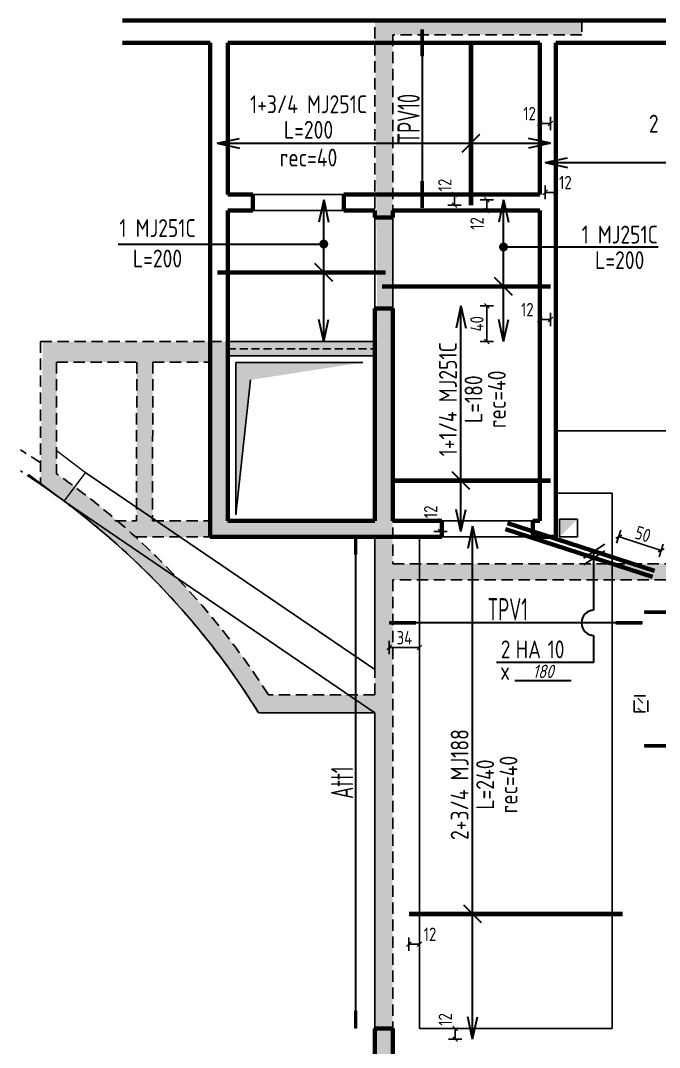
# Model space of a CAD drawing. Header units: millimetres. Extents: x 17235 to 23175, y -25578 to -23029.
# Drawn here: x 20003 to 20720, y -24941 to -23790 of the extents above; entities that cross this region are included whole.
import ezdxf
from ezdxf.enums import TextEntityAlignment as Align

# ---------------------------------------------------------------- set-up
doc = ezdxf.new("R2010")
doc.units = ezdxf.units.MM
doc.linetypes.add('CACHEX2', pattern=[19.049999999999997, 12.7, -6.35])
for name, color, linetype, lineweight in [('000-Arm_inf_cotes', 32, 'Continuous', 25), ('000-Arm_inf_txt', 32, 'Continuous', 30), ('000-Arm_inf_vrac', 5, 'Continuous', 60), ('000-Arm_inférieures', 32, 'Continuous', 90), ('01_murs_coup', 5, 'Continuous', 60)]:
    doc.layers.add(name, color=color, linetype=linetype, lineweight=lineweight)
for name, color, linetype in [('01_linteaux', 2, 'Continuous'), ('01_murs_sup', 2, 'CACHEX2'), ('01_poch_poteaux', 250, 'Continuous'), ('01_resv', 32, 'Continuous')]:
    doc.layers.add(name, color=color, linetype=linetype)
doc.styles.add('MATTE_TXT', font='isocpeur.ttf', dxfattribs={"width": 0.8})
doc.dimstyles.new('cot50-oblique', dxfattribs={"dimtxt": 15, "dimasz": 1, "dimexe": 7.5, "dimexo": 5, "dimgap": 3.5, "dimtad": 1, "dimdec": 1, "dimrnd": 0.5, "dimtxsty": 'MATTE_TXT', "dimblk": 'cote-bar-oblique', "dimcen": 2.5, "dimse1": 1, "dimse2": 1, "dimclrd": 3, "dimclre": 9, "dimclrt": 256, "dimadec": 1, "dimazin": 2, "dimtfac": 1, "dimtdec": 1, "dimtix": 1, "dimtmove": 2, "dimatfit": 3, "dimldrblk": 'NONE', "dimfxl": 1, "dimarcsym": 0})
pattern_1 = [(135, (20196.51442762153, 9356.769393397484), (-11.22532015133644, 8.881784197001252e-16), [7.9375, -7.9375])]

# ---------------------------------------------------------------- blocks, each defined once
blk = doc.blocks.new('cote-bar-oblique')
at = {"color": 40, "linetype": 'Continuous'}
blk.add_line((-2.651650429448637, -2.651650429449546), (2.651650429448637, 2.651650429449546), dxfattribs=at)
at = {"linetype": 'Continuous'}
blk.add_line((0, 7.499999999999773), (0, -7.500000000000227), dxfattribs=at)
blk = doc.blocks.new('*D5')
at = {"layer": '000-Arm_inf_cotes', "color": 3, "lineweight": -2, "ltscale": 200, "transparency": 16777216}
blk.add_line((20593.07359698619, -23982.37694525959), (20603.07359698619, -23982.37694525959), dxfattribs=at)
at = {"layer": 'Defpoints', "color": 0, "ltscale": 200, "transparency": 16777216}
for p in [(20592.07359698619, -23949.02613417164), (20604.07359698619, -23949.02613417121), (20604.07359698619, -23982.37694525959)]:
    blk.add_point(p, dxfattribs=at)
at = {"layer": '000-Arm_inf_cotes', "color": 3, "lineweight": -2, "ltscale": 200, "transparency": 16777216, "rotation": 180}
blk.add_blockref('cote-bar-oblique', (20592.07359698619, -23982.37694525959), dxfattribs=at)
at = {"layer": '000-Arm_inf_cotes', "color": 3, "lineweight": -2, "ltscale": 200, "transparency": 16777216}
blk.add_blockref('cote-bar-oblique', (20604.07359698619, -23982.37694525959), dxfattribs=at)
at = {"layer": '000-Arm_inf_cotes', "ltscale": 200, "transparency": 16777216, "insert": (20614.66500346737, -23971.37694525959), "char_height": 15, "attachment_point": 5, "style": 'MATTE_TXT'}
blk.add_mtext('12', dxfattribs=at)
blk = doc.blocks.new('_None')
blk = doc.blocks.new('*D6')
at = {"layer": '000-Arm_inf_cotes', "color": 3, "lineweight": -2, "ltscale": 200, "transparency": 16777216}
blk.add_line((20597.07359698149, -23905.06862113742), (20587.07359698149, -23905.06862113742), dxfattribs=at)
at = {"layer": 'Defpoints', "color": 0, "ltscale": 200, "transparency": 16777216}
for p in [(20586.07359698149, -23905.06862113742), (20586.07359698149, -23927.30053668372), (20598.07359698149, -23927.3005366833)]:
    blk.add_point(p, dxfattribs=at)
at = {"layer": '000-Arm_inf_cotes', "color": 3, "lineweight": -2, "ltscale": 200, "transparency": 16777216, "rotation": 180}
blk.add_blockref('cote-bar-oblique', (20586.07359698149, -23905.06862113742), dxfattribs=at)
at = {"layer": '000-Arm_inf_cotes', "color": 3, "lineweight": -2, "ltscale": 200, "transparency": 16777216}
blk.add_blockref('cote-bar-oblique', (20598.07359698149, -23905.06862113742), dxfattribs=at)
at = {"layer": '000-Arm_inf_cotes', "ltscale": 200, "transparency": 16777216, "insert": (20574.47656525804, -23894.06862113742), "char_height": 15, "attachment_point": 5, "style": 'MATTE_TXT'}
blk.add_mtext('12', dxfattribs=at)
blk = doc.blocks.new('*D7')
at = {"layer": '000-Arm_inf_cotes', "color": 3, "lineweight": -2, "ltscale": 200, "transparency": 16777216}
blk.add_line((20490.41327083034, -23995.75078508916), (20490.41327083034, -23985.75078508916), dxfattribs=at)
at = {"layer": 'Defpoints', "color": 0, "ltscale": 200, "transparency": 16777216}
for p in [(20490.41327083034, -23984.75078508916), (20508.78167643384, -23984.75078508916), (20508.78167643384, -23996.75078508916)]:
    blk.add_point(p, dxfattribs=at)
at = {"layer": '000-Arm_inf_cotes', "color": 3, "lineweight": -2, "ltscale": 200, "transparency": 16777216}
for p, rotation in [((20490.41327083034, -23984.75078508916), 90), ((20490.41327083034, -23996.75078508916), 270)]:
    blk.add_blockref('cote-bar-oblique', p, dxfattribs=dict(at, rotation=rotation))
at = {"layer": '000-Arm_inf_cotes', "ltscale": 200, "transparency": 16777216, "insert": (20479.41327083034, -23974.19585165009), "char_height": 15, "attachment_point": 5, "rotation": 90, "style": 'MATTE_TXT'}
blk.add_mtext('12', dxfattribs=at)
blk = doc.blocks.new('*D14')
at = {"layer": '000-Arm_inf_cotes', "color": 3, "lineweight": -2, "ltscale": 200, "transparency": 16777216}
blk.add_line((20490.93167776442, -24930.75126782144), (20490.93167776442, -24920.75430153498), dxfattribs=at)
at = {"layer": 'Defpoints', "color": 0, "ltscale": 200, "transparency": 16777216}
for p in [(20490.93167776442, -24919.75430153498), (20510.60814065718, -24919.75430153498), (20510.60850818879, -24931.75126782144)]:
    blk.add_point(p, dxfattribs=at)
at = {"layer": '000-Arm_inf_cotes', "color": 3, "lineweight": -2, "ltscale": 200, "transparency": 16777216}
for p, rotation in [((20490.93167776442, -24919.75430153498), 90), ((20490.93167776442, -24931.75126782144), 270)]:
    blk.add_blockref('cote-bar-oblique', p, dxfattribs=dict(at, rotation=rotation))
at = {"layer": '000-Arm_inf_cotes', "ltscale": 200, "transparency": 16777216, "insert": (20479.93167776442, -24909.7042529092), "char_height": 15, "attachment_point": 5, "rotation": 90, "style": 'MATTE_TXT'}
blk.add_mtext('12', dxfattribs=at)
blk = doc.blocks.new('*D15')
at = {"layer": '000-Arm_inf_cotes', "color": 3, "lineweight": -2, "ltscale": 200, "transparency": 16777216}
blk.add_line((20440.07202250423, -24825.20492593611), (20450.07748306395, -24825.20492593611), dxfattribs=at)
at = {"layer": 'Defpoints', "color": 0, "ltscale": 200, "transparency": 16777216}
for p in [(20439.07202250423, -24791.39166171044), (20451.07748306395, -24791.39154120476), (20451.07748306395, -24825.20492593611)]:
    blk.add_point(p, dxfattribs=at)
at = {"layer": '000-Arm_inf_cotes', "color": 3, "lineweight": -2, "ltscale": 200, "transparency": 16777216, "rotation": 180}
blk.add_blockref('cote-bar-oblique', (20439.07202250423, -24825.20492593611), dxfattribs=at)
at = {"layer": '000-Arm_inf_cotes', "color": 3, "lineweight": -2, "ltscale": 200, "transparency": 16777216}
blk.add_blockref('cote-bar-oblique', (20451.07748306395, -24825.20492593611), dxfattribs=at)
at = {"layer": '000-Arm_inf_cotes', "ltscale": 200, "transparency": 16777216, "insert": (20462.79553011587, -24814.20492593611), "char_height": 15, "attachment_point": 5, "style": 'MATTE_TXT'}
blk.add_mtext('12', dxfattribs=at)
blk = doc.blocks.new('*D16')
at = {"layer": '000-Arm_inf_cotes', "color": 3, "lineweight": -2, "ltscale": 200, "transparency": 16777216}
blk.add_line((20675.44805485121, -24368.69731288074), (20721.11277046106, -24383.48800847783), dxfattribs=at)
at = {"layer": 'Defpoints', "color": 0, "ltscale": 200, "transparency": 16777216}
for p in [(20722.06411231774, -24383.79614590129), (20667.0778811389, -24391.29403781627), (20714.6452804621, -24406.70100826028)]:
    blk.add_point(p, dxfattribs=at)
at = {"layer": '000-Arm_inf_cotes', "color": 3, "lineweight": -2, "ltscale": 200, "transparency": 16777216}
for p, rotation in [((20674.49671299454, -24368.38917545728), 162.0529812246943), ((20722.06411231774, -24383.79614590129), 342.0529812246943)]:
    blk.add_blockref('cote-bar-oblique', p, dxfattribs=dict(at, rotation=rotation))
at = {"layer": '000-Arm_inf_cotes', "ltscale": 200, "transparency": 16777216, "insert": (20701.66992431416, -24365.62790025584), "char_height": 15, "attachment_point": 5, "rotation": 342.05298122469435, "style": 'MATTE_TXT'}
blk.add_mtext('50', dxfattribs=at)
blk = doc.blocks.new('*D59')
at = {"layer": '000-Arm_inf_cotes', "color": 3, "lineweight": -2, "ltscale": 200, "transparency": 16777216}
blk.add_line((20526.42426492601, -24110.71308413764), (20526.42426492601, -24148.71308413762), dxfattribs=at)
at = {"layer": 'Defpoints', "color": 0, "ltscale": 200, "transparency": 16777216}
for p in [(20497.57523106004, -24109.71308413764), (20526.42426492601, -24149.71308413762), (20545.29161137902, -24149.71308413762)]:
    blk.add_point(p, dxfattribs=at)
at = {"layer": '000-Arm_inf_cotes', "color": 3, "lineweight": -2, "ltscale": 200, "transparency": 16777216}
for p, rotation in [((20526.42426492601, -24109.71308413764), 90), ((20526.42426492601, -24149.71308413762), 270)]:
    blk.add_blockref('cote-bar-oblique', p, dxfattribs=dict(at, rotation=rotation))
at = {"layer": '000-Arm_inf_cotes', "ltscale": 200, "transparency": 16777216, "insert": (20515.42426492601, -24129.71308413763), "char_height": 15, "attachment_point": 5, "rotation": 90, "style": 'MATTE_TXT'}
blk.add_mtext('40', dxfattribs=at)
blk = doc.blocks.new('*D60')
at = {"layer": '000-Arm_inf_cotes', "color": 3, "lineweight": -2, "ltscale": 200, "transparency": 16777216}
blk.add_line((20597.083611711, -24124.88565177176), (20587.07359698713, -24124.88565177176), dxfattribs=at)
at = {"layer": 'Defpoints', "color": 0, "ltscale": 200, "transparency": 16777216}
for p in [(20586.07359698713, -24087.90538898547), (20598.083611711, -24087.90538898505), (20586.07359698713, -24124.88565177176)]:
    blk.add_point(p, dxfattribs=at)
at = {"layer": '000-Arm_inf_cotes', "color": 3, "lineweight": -2, "ltscale": 200, "transparency": 16777216, "rotation": 180}
blk.add_blockref('cote-bar-oblique', (20586.07359698713, -24124.88565177176), dxfattribs=at)
at = {"layer": '000-Arm_inf_cotes', "color": 3, "lineweight": -2, "ltscale": 200, "transparency": 16777216}
blk.add_blockref('cote-bar-oblique', (20598.083611711, -24124.88565177176), dxfattribs=at)
at = {"layer": '000-Arm_inf_cotes', "ltscale": 200, "transparency": 16777216, "insert": (20571.97598831063, -24113.88565177176), "char_height": 15, "attachment_point": 5, "style": 'MATTE_TXT'}
blk.add_mtext('12', dxfattribs=at)
blk = doc.blocks.new('*D61')
at = {"layer": '000-Arm_inf_cotes', "color": 3, "lineweight": -2, "ltscale": 200, "transparency": 16777216}
blk.add_line((20526.58584861608, -23991.75078508355), (20526.58584861608, -24001.75078508276), dxfattribs=at)
at = {"layer": 'Defpoints', "color": 0, "ltscale": 200, "transparency": 16777216}
for p in [(20545.29149013862, -23990.75078508355), (20526.58584861608, -24002.75078508276), (20545.29149013904, -24002.75078508276)]:
    blk.add_point(p, dxfattribs=at)
at = {"layer": '000-Arm_inf_cotes', "color": 3, "lineweight": -2, "ltscale": 200, "transparency": 16777216}
for p, rotation in [((20526.58584861608, -23990.75078508355), 90), ((20526.58584861608, -24002.75078508276), 270)]:
    blk.add_blockref('cote-bar-oblique', p, dxfattribs=dict(at, rotation=rotation))
at = {"layer": '000-Arm_inf_cotes', "ltscale": 200, "transparency": 16777216, "insert": (20515.58584861608, -24017.28363619445), "char_height": 15, "attachment_point": 5, "rotation": 90, "style": 'MATTE_TXT'}
blk.add_mtext('12', dxfattribs=at)
blk = doc.blocks.new('*D62')
at = {"layer": '000-Arm_inf_cotes', "color": 3, "lineweight": -2, "ltscale": 200, "transparency": 16777216}
blk.add_line((20474.55148669053, -24361.7130841312), (20474.55148669053, -24351.7130841312), dxfattribs=at)
at = {"layer": 'Defpoints', "color": 0, "ltscale": 200, "transparency": 16777216}
for p in [(20474.55148669053, -24350.7130841312), (20497.57535230169, -24350.7130841312), (20497.57535230043, -24362.7130841312)]:
    blk.add_point(p, dxfattribs=at)
at = {"layer": '000-Arm_inf_cotes', "color": 3, "lineweight": -2, "ltscale": 200, "transparency": 16777216}
for p, rotation in [((20474.55148669053, -24350.7130841312), 90), ((20474.55148669053, -24362.7130841312), 270)]:
    blk.add_blockref('cote-bar-oblique', p, dxfattribs=dict(at, rotation=rotation))
at = {"layer": '000-Arm_inf_cotes', "ltscale": 200, "transparency": 16777216, "insert": (20463.55148669053, -24340.63169767738), "char_height": 15, "attachment_point": 5, "rotation": 90, "style": 'MATTE_TXT'}
blk.add_mtext('12', dxfattribs=at)
blk = doc.blocks.new('*D63')
at = {"layer": '000-Arm_inf_cotes', "color": 3, "lineweight": -2, "ltscale": 200, "transparency": 16777216}
blk.add_line((20418.07748305246, -24492.63689647766), (20450.07748305246, -24492.63689647766), dxfattribs=at)
at = {"layer": 'Defpoints', "color": 0, "ltscale": 200, "transparency": 16777216}
for p in [(20417.07748305246, -24464.98035115007), (20451.07748305246, -24464.98224143899), (20451.07748305246, -24492.63689647766)]:
    blk.add_point(p, dxfattribs=at)
at = {"layer": '000-Arm_inf_cotes', "color": 3, "lineweight": -2, "ltscale": 200, "transparency": 16777216, "rotation": 180}
blk.add_blockref('cote-bar-oblique', (20417.07748305246, -24492.63689647766), dxfattribs=at)
at = {"layer": '000-Arm_inf_cotes', "color": 3, "lineweight": -2, "ltscale": 200, "transparency": 16777216}
blk.add_blockref('cote-bar-oblique', (20451.07748305246, -24492.63689647766), dxfattribs=at)
at = {"layer": '000-Arm_inf_cotes', "ltscale": 200, "transparency": 16777216, "insert": (20434.07748305246, -24481.63689647766), "char_height": 15, "attachment_point": 5, "style": 'MATTE_TXT'}
blk.add_mtext('34', dxfattribs=at)

msp = doc.modelspace()

# ---------------------------------------------------------------- hatches: boundary and pattern name
at = {"layer": '01_murs_sup', "ltscale": 0.1}
h = msp.add_hatch(dxfattribs=at)
h.set_pattern_fill('DASH', color=256, scale=2.5, angle=135)
h.set_pattern_definition(pattern_1)
edge = h.paths.add_edge_path()
edge.add_line((21609.07454383463, -23789.75225080609), (21463.09479607563, -23789.75225080609))
edge.add_line((21463.09479607563, -23789.75225080608), (21463.09479606047, -23805.75225080608))
edge.add_line((21463.09479606047, -23805.75225080608), (21593.07454383463, -23805.75225092915))
edge.add_line((21593.07454383463, -23805.75225092916), (21593.07454383463, -24398.80768533154))
edge.add_line((21593.07454383463, -24398.80768533154), (21031.07458830993, -24398.80768533154))
edge.add_line((21031.07458830993, -24398.80768533154), (21031.07458830993, -24308.87882240144))
edge.add_line((21031.07458830993, -24308.87882240143), (21013.07458830993, -24308.87882240143))
edge.add_line((21013.07458830993, -24308.87882240143), (21013.07458830993, -24398.80768533154))
edge.add_line((21013.07458830993, -24398.80768533154), (20421.07434584642, -24398.80768533154))
edge.add_line((20421.07434584642, -24398.80768533154), (20421.07434584642, -23805.75225080609))
edge.add_line((20421.07434584642, -23805.75225080608), (20633.07458830993, -23805.75225080608))
edge.add_line((20633.07458830993, -23805.75225080608), (20633.07458830993, -23789.75225080608))
edge.add_line((20633.07458830993, -23789.75225080608), (20606.07458479355, -23789.75225080608))
edge.add_line((20606.07458479355, -23789.75225080608), (20606.07458479354, -23789.75240907873))
edge.add_line((20606.07458479354, -23789.75240907873), (20401.08166191219, -23789.75078584131))
edge.add_line((20401.08166191219, -23789.75078584132), (20403.70064843254, -24149.71308410507))
edge.add_line((20403.70064843254, -24149.71308410507), (20028.44644549199, -24149.71308410507))
edge.add_line((20028.44644549199, -24149.71308410507), (20025.82458454289, -24309.66200455809))
edge.add_arc((19535.57678088092, -25022.92152602583), 865.4952651284592, 31.885060788712792, 55.49792049891829, ccw=False)
edge.add_line((20270.47698332828, -24565.75225058991), (20401.07551714093, -24565.75225059051))
edge.add_line((20401.07551714094, -24565.75225059051), (20401.07551714094, -25173.75225055397))
edge.add_line((20401.07551714094, -25173.75225055398), (20610.07457758195, -25173.75225055398))
edge.add_line((20610.07457758195, -25173.75225055398), (20610.07457758195, -25157.75225055398))
edge.add_line((20610.07457758195, -25157.75225055398), (20421.07434584642, -25157.75225055398))
edge.add_line((20421.07434584642, -25157.75225055398), (20421.07434584642, -24416.80768533154))
edge.add_line((20421.07434584642, -24416.80768533154), (21013.07458830993, -24416.80768533154))
edge.add_line((21013.07458830993, -24416.80768533154), (21013.07458830993, -24546.75224726549))
edge.add_line((21013.07458830993, -24546.75224726548), (20796.9979435528, -24546.75224726548))
edge.add_line((20796.9979435528, -24546.75224726548), (20796.9979435528, -24564.75224726548))
edge.add_line((20796.9979435528, -24564.75224726548), (21013.07458830993, -24564.75224726548))
edge.add_line((21013.07458830993, -24564.75224726548), (21013.07458830993, -25157.75225055397))
edge.add_line((21013.07458830993, -25157.75225055398), (20910.07457757723, -25157.75225055398))
edge.add_line((20910.07457757723, -25157.75225055398), (20910.07457757723, -25173.75225055398))
edge.add_line((20910.07457757723, -25173.75225055398), (21190.07457758195, -25173.75225055398))
edge.add_line((21190.07457758195, -25173.75225055398), (21190.07457758195, -25157.75225055398))
edge.add_line((21190.07457758195, -25157.75225055398), (21031.07458830993, -25157.75225055398))
edge.add_line((21031.07458830993, -25157.75225055398), (21031.07458830993, -24564.75224726549))
edge.add_line((21031.07458830993, -24564.75224726548), (21224.99793030373, -24564.75224726548))
edge.add_line((21224.99793030373, -24564.75224726548), (21224.99793030373, -24546.75224726548))
edge.add_line((21224.99793030373, -24546.75224726548), (21031.07458830993, -24546.75224726548))
edge.add_line((21031.07458830993, -24546.75224726548), (21031.07458830993, -24416.80768533154))
edge.add_line((21031.07458830993, -24416.80768533154), (21314.99794355279, -24416.80768533154))
edge.add_line((21314.99794355279, -24416.80768533154), (21314.99794355279, -24564.75224726549))
edge.add_line((21314.99794355279, -24564.75224726548), (21332.99794355279, -24564.75224726548))
edge.add_line((21332.99794355279, -24564.75224726548), (21332.99794355279, -24416.80768533154))
edge.add_line((21332.99794355279, -24416.80768533154), (21593.07454383463, -24416.80768533154))
edge.add_line((21593.07454383463, -24416.80768533154), (21593.07454383463, -25157.75225055399))
edge.add_line((21593.07454383463, -25157.75225055398), (21490.07457758195, -25157.75225055398))
edge.add_line((21490.07457758195, -25157.75225055398), (21490.07457758195, -25173.75225055398))
edge.add_line((21490.07457758195, -25173.75225055398), (21609.07454383463, -25173.75225055398))
edge.add_line((21609.07454383463, -25173.75225055398), (21609.07454383463, -23789.75225080609))
edge = h.paths.add_edge_path(flags=16)
edge.add_line((20401.07567551103, -24545.75225059051), (20281.50663491877, -24545.75225058996))
edge.add_arc((19535.57678088091, -25022.92152602584), 885.4952651284636, 32.60693550189183, 54.97246064436985)
edge.add_line((20043.82458454289, -24297.81047615988), (20043.82458454289, -24172.75224476607))
edge.add_line((20043.82458454289, -24172.75224476607), (20133.82458446303, -24172.75224476607))
edge.add_line((20133.82458446303, -24172.75224476607), (20133.77662372416, -24350.71653767746))
edge.add_line((20133.77662372416, -24350.71653767746), (20109.63475877875, -24350.71653767746))
edge.add_arc((20049.76722040913, -24449.53987941024), 115.5429574732747, 44.36286245593851, 58.792367126508, ccw=False)
edge.add_line((20132.37188852067, -24368.75223290503), (20401.07707708651, -24368.75223290503))
edge.add_line((20401.07707708651, -24368.75223290503), (20401.07567551103, -24545.75225059051))
h.paths.add_polyline_path([(20401.07723545667, -24350.71308412534), (20236.07459452471, -24350.71308412534), (20236.07461073276, -24165.71308411375), (20401.07862911408, -24165.71308411375)], flags=16)
h.paths.add_polyline_path([(20216.07459452464, -24350.72496531302), (20151.82458446303, -24350.72496531302), (20151.82458446303, -24172.75224476607), (20216.07461073202, -24172.75224476607)], flags=16)
h = msp.add_hatch(dxfattribs=at)
h.set_pattern_fill('DASH', color=256, scale=2.5, angle=135)
h.set_pattern_definition(pattern_1)
h.paths.add_polyline_path([(21390.07457758195, -25157.75225055398), (21290.07457758195, -25157.75225055398), (21290.07457758195, -25173.75225055398), (21390.07457758195, -25173.75225055398)])
h.paths.add_polyline_path([(20706.9979435528, -24546.75224726548), (20691.9979435528, -24546.75224726548), (20691.9979435528, -24564.75224726548), (20706.9979435528, -24564.75224726548)])
at = {"layer": '01_poch_poteaux', "ltscale": 200}
h = msp.add_hatch(color=256, dxfattribs=at)
h.dxf.hatch_style = 1
h.paths.add_polyline_path([(20412.55394750132, -24919.76937684695), (20401.07748306847, -24919.7692859705), (20401.07684963546, -24999.76928596799), (20412.55394750221, -24999.76937684946)])
h.paths.add_polyline_path([(20421.07434584642, -24919.76944431577), (20412.55394750132, -24919.76937684695), (20412.55394750221, -24999.76937684946), (20421.07434584642, -24999.76944431828)])

# ---------------------------------------------------------------- linework, layer by layer
at = {"layer": '000-Arm_inf_txt', "ltscale": 20}
for p, q in [((20453.99940326026, -23799.75078590274), (20453.99714189282, -23999.75078508519)), ((20379.38366491779, -24368.71308412528), (20379.37099452916, -24919.75283688349)), ((21021.55394749005, -24453.12620540676), (20703.07620875549, -24453.12443466598)), ((20701.07620871832, -24464.98060423084), (20417.07748305325, -24464.98246410043)), ((21021.55394749005, -24602.84782672135), (20703.07620875549, -24602.84605598058))]:
    msp.add_line(p, q, dxfattribs=at)
at = {"layer": '000-Arm_inf_txt', "ltscale": 3}
for p, q in [((20224.07354695465, -23927.30062536728), (20248.9461148509, -23921.8938330598)), ((20598.07359698149, -23927.3005366833), (20573.20102908052, -23921.89374439751)), ((20224.07354695465, -23927.30062536728), (20248.94611485562, -23932.70741765307)), ((20598.07359698149, -23927.3005366833), (20573.20102908523, -23932.70732899078)), ((20592.07359698619, -23949.02613417164), (20616.94616488244, -23943.61934186416)), ((20592.07359698619, -23949.02613417164), (20616.94616488716, -23954.43292645742)), ((20343.62524700468, -23990.75011926586), (20338.21845471889, -24015.62268716683)), ((20343.62524700468, -23990.75011926586), (20349.03203931216, -24015.62268716211)), ((20545.29149013862, -23990.75078508355), (20539.88469785283, -24015.62335298452)), ((20545.29149013862, -23990.75078508355), (20550.6982824461, -24015.6233529798)), ((20497.57523106004, -24109.71308413764), (20492.16843877425, -24134.58565203861)), ((20497.57523106004, -24109.71308413764), (20502.98202336752, -24134.58565203389)), ((20343.6253370426, -24149.71308414784), (20338.21854473512, -24124.84051625159)), ((20343.6253370426, -24149.71308414784), (20349.03212932839, -24124.84051624687)), ((20545.29161137902, -24149.71308413762), (20539.88481907154, -24124.84051624137)), ((20545.29161137902, -24149.71308413762), (20550.6984036648, -24124.84051623665)), ((20497.57535230043, -24362.7130841312), (20492.16855999295, -24337.84051623494)), ((20497.57535230043, -24362.7130841312), (20502.98214458622, -24337.84051623022)), ((20510.59567150842, -24356.71241829331), (20505.18887922264, -24381.58498619428)), ((20510.59567150842, -24356.71241829331), (20516.00246381591, -24381.58498618956)), ((20510.60850818879, -24931.75126782144), (20505.20171588131, -24906.87869992519)), ((20510.60850818879, -24931.75126782144), (20516.01530047458, -24906.87869992047))]:
    msp.add_line(p, q, dxfattribs=at)
at = {"layer": '000-Arm_inf_txt'}
for p, q in [((20498.7804611355, -23937.29990664971), (20518.78046112677, -23917.29990664099)), ((20353.62461832503, -24082.30074500582), (20333.62461831631, -24062.30074501455)), ((20555.29170160181, -24097.90660428339), (20535.29170159309, -24077.90660429211)), ((20507.57476047229, -24315.6445612668), (20487.57476046357, -24295.64456127552)), ((20658.50764053853, -24376.81680308702), (20635.05080387244, -24392.62113203893)), ((20658.50820502343, -24384.17539555196), (20635.05136835734, -24399.97972450386)), ((20646.77978669039, -24450.87395384478), (20646.77978669039, -24384.71953204789)), ((20646.77978669039, -24509.47620790935), (20646.77978669039, -24479.08714468529)), ((20646.77978669039, -24509.47620790935), (20537.56110422093, -24509.47620790935)), ((20558.06581548771, -24529.83759681915), (20621.16873608472, -24529.83759681915)), ((20520.59504282878, -24801.39046799144), (20500.59504282006, -24781.39046800016))]:
    msp.add_line(p, q, dxfattribs=at)
at = {"layer": '000-Arm_inf_txt', "ltscale": 50}
for p, q in [((20224.07354695465, -23927.30062536728), (20598.07359698149, -23927.30068444509)), ((20592.07359698619, -23949.02613417164), (21024.07355000962, -23949.0261932474)), ((20343.6253370426, -24149.71308414784), (20343.62539476647, -23990.75011926586)), ((20545.29161137902, -24149.71308413762), (20545.29149013862, -23990.75078508355)), ((20497.57535230043, -24362.7130841312), (20497.57523106004, -24109.71308413764)), ((20510.60850818879, -24931.75126782144), (20510.59581927022, -24356.71241829331))]:
    msp.add_line(p, q, dxfattribs=at)
at = {"layer": '000-Arm_inf_txt', "ltscale": 200}
for p, q in [((20113.01454464927, -24040.33651554389), (20343.62537676024, -24040.33661159952)), ((20545.2915158726, -24043.60225753524), (20718.68871119375, -24043.60225753524))]:
    msp.add_line(p, q, dxfattribs=at)
at = {"layer": '000-Arm_inf_txt', "ltscale": 20, "const_width": 4}
for points in [[(20453.9972903099, -23799.75078590195), (20453.99784636381, -23829.7507858968)], [(20453.99502894247, -23999.75078508597), (20453.99558499637, -23969.75078509112)], [(20379.38155196744, -24368.71308412449), (20379.38192267004, -24388.71308412106)], [(20703.0762087547, -24453.12232171563), (20733.07620874955, -24453.12287776953)], [(20417.07748305246, -24464.98035115007), (20447.07748304731, -24464.98090720398)], [(20701.07620871911, -24464.97849128048), (20671.07620872426, -24464.97904733439)], [(20703.0762087547, -24602.84394303022), (20733.07620874955, -24602.84449908412)], [(20379.3688815788, -24919.75283688427), (20379.3692522814, -24899.75283688771)]]:
    msp.add_lwpolyline(points, dxfattribs=at)
at = {"layer": '000-Arm_inf_txt', "ltscale": 200, "const_width": 4.75}
for points in [[(20341.00037676024, -24040.33661159952, 1), (20346.25037676024, -24040.33661159952, 1)], [(20542.66653044839, -24043.60225753524, 1), (20547.91653044839, -24043.60225753524, 1)]]:
    msp.add_lwpolyline(points, format="xyb", close=True, dxfattribs=at)
at = {"layer": '000-Arm_inf_txt', "ltscale": 200}
msp.add_arc((20646.77978669039, -24464.98054926504), 14.10659542025678, 90, 270, dxfattribs=at)
at = {"layer": '000-Arm_inf_vrac', "ltscale": 200}
for p, q in [((20547.63750893134, -24359.96560593922), (20712.4883184979, -24413.36040125702)), ((20549.79447089553, -24353.30621294248), (20714.6452804621, -24406.70100826028))]:
    msp.add_line(p, q, dxfattribs=at)
at = {"layer": '000-Arm_inférieures', "ltscale": 100, "const_width": 5}
for points in [[(20508.78167643384, -23996.75078508916), (20508.77938792355, -23814.75078590924)], [(20413.07549676447, -24072.29952970748), (20224.07354695465, -24072.30181821778)], [(20598.083611711, -24087.90538898505), (20409.08166190118, -24087.90767749534)], [(20598.083611711, -24305.64334596846), (20421.07434584642, -24305.64563447875)], [(20679.07202249214, -24791.3892526931), (20439.07202250423, -24791.39166171044)]]:
    msp.add_lwpolyline(points, dxfattribs=at)
at = {"layer": '01_linteaux'}
for p, q in [((20264.06742891533, -23984.75079302097), (20366.06742893691, -23984.75080069326)), ((20264.06742891344, -24002.75079302097), (20366.06742893503, -24002.75080069328)), ((20401.07549677186, -24010.75079303759), (20401.07549676119, -24112.750683026)), ((20421.07549677123, -24010.75079303967), (20421.0746890816, -24112.75084139005)), ((20236.06742889806, -24149.71308410507), (20401.07355862702, -24149.71308412244)), ((20236.06742889639, -24165.71308410507), (20401.07355862535, -24165.71308412244)), ((20245.0904087483, -24173.01903444287), (20387.51379066751, -24173.01903444287)), ((20401.07748305431, -24517.38289654058), (20075.70143985148, -24296.15555662814)), ((20401.07748305601, -24565.75282818527), (20052.50034684734, -24328.75076792707)), ((20476.06743178081, -24350.71308413018), (20578.06743178081, -24350.71308414087)), ((20476.06743177893, -24368.71308413018), (20578.06743177893, -24368.71308414087))]:
    msp.add_line(p, q, dxfattribs=at)
at = {"layer": '01_linteaux', "linetype": 'CACHEX2', "ltscale": 0.7}
msp.add_line((20236.06742889723, -24157.71308410507), (20401.07355862619, -24157.71308412244), dxfattribs=at)
at = {"layer": '01_linteaux', "color": 253}
for p, q in [((20245.0904087483, -24173.01903444287), (20245.0904087483, -24344.05451744593)), ((20245.0904087483, -24344.05451744593), (20261.30099794006, -24192.66250734769))]:
    msp.add_line(p, q, dxfattribs=at)
at = {"layer": '01_linteaux', "ltscale": 0.1}
for p, q in [((21012.07355002096, -24249.75129523603), (20604.07359699283, -24249.75129525037)), ((20667.0788522192, -24319.75129524816), (20604.07359699529, -24319.75129525037)), ((20667.0788522192, -24319.75129524816), (20667.0707081863, -24919.74950824492)), ((20401.07748305431, -24517.38289654058), (20401.07748304907, -24368.71308412243)), ((20451.07748306847, -24919.75688596873), (20451.07748304907, -24368.71308412067)), ((20401.07748306847, -24919.7692859705), (20401.07748305601, -24565.75282818528)), ((20451.07748306847, -24919.75612527924), (20667.0707081863, -24919.74950824492))]:
    msp.add_line(p, q, dxfattribs=at)
at = {"layer": '01_linteaux'}
msp.add_arc((19535.57310403023, -25022.92006103104), 865.4952651284611, 31.88506078934087, 56.63090056588396, dxfattribs=at)
at = {"layer": '01_linteaux', "color": 253}
for points in [[(20245.0904087483, -24173.01903444287), (20387.51379066751, -24173.01903444287), (20261.30099794006, -24192.66250734769)], [(20245.0904087483, -24344.05451744593), (20245.0904087483, -24173.01903444287), (20261.30099794006, -24192.66250734769)]]:
    msp.add_solid(points, dxfattribs=at)
at = {"layer": '01_murs_coup'}
for p, q in [((20117.97585942342, -23789.75078583672), (21609.07350532705, -23789.75078586093)), ((20216.07354695048, -23814.75078590996), (20117.97585942342, -23814.75078590983)), ((20216.07354696997, -24368.71308412895), (20216.07354695048, -23814.75078590996)), ((20586.07359697752, -23814.75078589693), (20236.07354695048, -23814.75078590924)), ((20236.07354695048, -23814.75078590924), (20236.07354695678, -23984.75078509365)), ((20586.0735969835, -23984.75078508916), (20586.07359697752, -23814.75078589693)), ((21012.07355000566, -23814.75078588194), (20604.07359697753, -23814.75078589629)), ((20604.07359697753, -23814.75078589629), (20604.07359699702, -24368.7130841153)), ((20264.07359405595, -23984.75079323234), (20236.07354695678, -23984.75079323263)), ((20264.07359403049, -24002.75078555825), (20264.07359403463, -23984.75078555825)), ((20264.07359403049, -24002.75078555825), (20264.07359403463, -23984.75078555825)), ((20264.07359403049, -24002.75078555825), (20264.07359403463, -23984.75078555825)), ((20366.07359405595, -23984.75079324322), (20366.07359405181, -24002.75079324322)), ((20366.07359407753, -23984.75078508916), (20586.0735969835, -23984.75078508916)), ((20366.07359407565, -24002.75080090463), (20366.07359407753, -23984.75080090463)), ((20236.07354695678, -24002.75078509365), (20236.07354696902, -24350.71308412825)), ((20264.07359405406, -24002.75079323234), (20236.07354695678, -24002.75079323261)), ((20401.08166191219, -24002.75078508785), (20366.07359407565, -24002.75078508978)), ((20401.08166191247, -24010.75079324895), (20401.08166191219, -24002.75078508785)), ((20586.07359698414, -24002.75078508133), (20421.08166191163, -24002.75078508713)), ((20421.08166191191, -24010.75078559906), (20421.08166191163, -24002.75078508713)), ((20586.07359699638, -24350.71308411592), (20586.07359698414, -24002.75078508133)), ((20401.08166191235, -24010.75078559446), (20421.08166191159, -24010.75078559906)), ((20401.08166191248, -24010.75079324895), (20421.08166191185, -24010.75079325103)), ((20401.07355860599, -24350.71308412244), (20401.08166190181, -24112.75068323736)), ((20421.08166190118, -24112.75084160781), (20401.08166190181, -24112.75068323736)), ((20421.08166190118, -24112.75084160781), (20421.07355860174, -24350.71308412208)), ((20236.07354696902, -24350.71308412825), (20401.07355860599, -24350.71308412244)), ((20421.07355860174, -24350.71308412208), (20476.07359692143, -24350.71308411978)), ((20476.07359685119, -24368.71308470062), (20476.07359685533, -24350.71308470062)), ((20476.07359685119, -24368.71308470062), (20476.07359685533, -24350.71308470062)), ((20476.07359691955, -24368.71308434154), (20476.07359692143, -24350.71308434154)), ((20578.07359685119, -24368.71308472408), (20578.07359685533, -24350.71308472408)), ((20578.07359685533, -24350.71308472408), (20586.07359699638, -24350.71308411592)), ((20578.07359691954, -24368.71308435222), (20578.07359692143, -24350.71308435222)), ((20476.07359691955, -24368.71308411979), (20216.07354696997, -24368.71308412895)), ((20604.07359699702, -24368.7130841153), (20578.07359685119, -24368.71308472408)), ((20401.07350049565, -25422.75195271645), (20401.07748306847, -24919.7692859705)), ((20401.07748306847, -24919.7692859705), (20421.07748306784, -24919.76944434062)), ((20421.07748306784, -24919.76944434062), (20421.07350050154, -25422.75128759458))]:
    msp.add_line(p, q, dxfattribs=at)
at = {"layer": '01_murs_coup', "linetype": 'Continuous', "lineweight": 5}
for p, q in [((20076.38805751252, -24296.66882264312), (20043.52334763457, -24271.9721748691)), ((20052.49770825029, -24328.75076791034), (20012.39527666626, -24298.88783133237)), ((20052.4977082502, -24328.75076791025), (20076.38805751252, -24296.66882264312))]:
    msp.add_line(p, q, dxfattribs=at)
at = {"layer": '01_murs_sup'}
for p, q in [((20401.07878748343, -24152.75224476607), (20401.08166190059, -23789.75225080608)), ((20606.07458479354, -23789.75240907873), (20401.08166191219, -23789.75078584132)), ((20633.07458830993, -23789.75225080608), (20606.07458479355, -23789.75225080608)), ((20633.07458830993, -23789.75225080608), (20633.07458830993, -23805.75225080608)), ((20421.07434584642, -23805.75225080608), (20421.07434584642, -24398.80768533154)), ((20633.07458830993, -23805.75225080608), (20421.07434584642, -23805.75225080608)), ((20025.82458454321, -24149.71308410506), (20236.07354696238, -24149.71308410507)), ((20025.82458454289, -24149.71308410505), (20025.82458454289, -24309.66200455808)), ((20043.82458454289, -24172.75224476607), (20133.82458446303, -24172.75224476607)), ((20043.82458454289, -24172.75224476607), (20043.82458454289, -24297.81047615988)), ((20133.82458446303, -24172.75224476607), (20133.49545402317, -24350.72496531302)), ((20151.82458446303, -24172.75224476607), (20151.49545402317, -24350.72496531302)), ((20151.82458446303, -24172.75224476607), (20216.07461073202, -24172.75224476607)), ((20216.07461073202, -24172.75224476607), (20215.74546408478, -24350.72496531302)), ((20236.07461073202, -24172.75224476607), (20235.74546408478, -24350.72496531302)), ((20400.74810501674, -24350.72496531302), (20401.07862911333, -24172.75224476607)), ((20109.35358907774, -24350.72496531302), (20133.49545402317, -24350.72496531302)), ((20151.49545402317, -24350.72496531302), (20215.74546408478, -24350.72496531302)), ((20235.74546408478, -24350.72496531302), (20400.74810501674, -24350.72496531302)), ((20132.37188852067, -24368.75223290503), (20401.07707708651, -24368.75223290503)), ((20401.07567551103, -24545.75225059051), (20401.07707708651, -24368.75223290503)), ((20421.07683909289, -24398.80768533154), (21013.07458830993, -24398.80768533154)), ((20421.07434584642, -24416.75224724854), (20421.07434584642, -25157.75225055398)), ((21013.07458830993, -24416.80768533154), (20421.07434584642, -24416.80768533154)), ((20401.07567551103, -24545.75225059051), (20281.50663491877, -24545.75225058997)), ((20401.07567551103, -24545.75225059051), (20281.50663491877, -24545.75225058997)), ((20691.9979435528, -24546.75224726548), (20706.9979435528, -24546.75224726548)), ((20691.9979435528, -24564.75224726548), (20691.9979435528, -24546.75224726548)), ((20706.9979435528, -24564.75224726548), (20706.9979435528, -24546.75224726548)), ((20401.07551714094, -24565.75225059051), (20270.47698332828, -24565.75225058991)), ((20401.07551714094, -24565.75225059051), (20270.47698332828, -24565.75225058991)), ((20401.07551714094, -24565.75225059051), (20401.07551714094, -25173.75225055398)), ((20691.9979435528, -24564.75224726548), (20706.9979435528, -24564.75224726548))]:
    msp.add_line(p, q, dxfattribs=at)
at = {"layer": '01_murs_sup', "ltscale": 0.05}
msp.add_line((20401.07184029026, -24565.75078559574), (20270.4733064776, -24565.75078559513), dxfattribs=at)
at = {"layer": '01_murs_sup'}
for radius, start, end in [(885.4952651284678, 56.38273630496482, 58.10547582446549), (865.4952651284611, 31.88506078861568, 57.27778491256147), (885.4952651284678, 32.60693550182013, 54.97246064435009)]:
    msp.add_arc((19535.57678088091, -25022.92152602584), radius, start, end, dxfattribs=at)
at = {"layer": '01_resv', "ltscale": 200}
for p, q in [((20608.1096129863, -24348.71307915314), (20628.1096129863, -24348.71307915314)), ((20608.1096129863, -24368.71307915314), (20608.1096129863, -24348.71307915314)), ((20628.1096129863, -24348.71307915314), (20628.1096129863, -24368.71307915314)), ((20628.1096129863, -24368.71307915314), (20608.1096129863, -24368.71307915314))]:
    msp.add_line(p, q, dxfattribs=at)
msp.add_solid([(20608.1096129863, -24368.71307915314), (20608.1096129863, -24348.71307915314), (20628.1096129863, -24348.71307915314)], dxfattribs=at)

# ---------------------------------------------------------------- texts
at = {"layer": '000-Arm_inf_txt', "style": 'MATTE_TXT', "width": 0.8}
for s, rotation, p in [('1+3/4 MJ251C', 2.498603046657816e-08, (20326.56256530657, -23893.60312221383)), ('2 MJ251C', 2.498603046657816e-08, (20752.56251833471, -23915.32863101614)), ('L=200', 2.498603046657816e-08, (20326.56256531907, -23922.25553448677)), ('rec=40', 2.498603046657816e-08, (20326.56256533265, -23953.38945135992)), ('1 MJ251C', 2.498684468857662e-08, (20157.13123975135, -24032.41625004944)), ('1 MJ251C', 2.498603046657816e-08, (20675.66595392652, -24039.72295311638)), ('L=200', 2.498684468857662e-08, (20157.13123976385, -24066.57756232596)), ('L=200', 2.498603046657816e-08, (20675.66595393902, -24068.37536538932)), ('1+1/4 MJ251C', 90.00000002498686, (20492.92639382083, -24214.33298977145)), ('L=180', 90.00000002498686, (20521.57880609377, -24214.33298975895)), ('rec=40', 90.00000002498686, (20547.82045664741, -24214.33298974537)), ('2+3/4 MJ188', 90.00000002498686, (20506.04619906802, -24646.32782567546)), ('rec=40', 90.00000002498686, (20560.9402618946, -24646.32782564938)), ('L=240', 90.00000002498686, (20534.69861134097, -24646.32782566296))]:
    msp.add_text(s, height=20, rotation=rotation, dxfattribs=at).set_placement(p, align=Align.CENTER)
at = {"layer": '000-Arm_inf_txt', "ltscale": 100, "style": 'MATTE_TXT', "width": 0.6}
for s, p in [('TPV10', (20451.32282015238, -23899.75078549396, -0.3733119690873956)), ('Att1', (20376.70396399293, -24644.23296050438, -0.3733119690873956))]:
    msp.add_text(s, height=25, rotation=90, dxfattribs=at).set_placement(p, align=Align.CENTER)
msp.add_text('TPV1', height=25, dxfattribs=at).set_placement((20550.07434584564, -24462.3040755986, -0.3733119690873956), align=Align.CENTER)
at = {"layer": '000-Arm_inf_txt', "style": 'MATTE_TXT', "width": 0.8}
msp.add_text('2', height=20, dxfattribs=at).set_placement((20553.06186099789, -24504.7439267606), align=Align.RIGHT)
for s, p in [('HA', (20559.05141781695, -24504.7439267606)), ('10', (20594.74553582381, -24504.7439267606)), ('x', (20541.56831167762, -24528.96419440436))]:
    msp.add_text(s, height=20, dxfattribs=at).set_placement(p)
at = {"layer": '000-Arm_inf_txt', "style": 'MATTE_TXT', "oblique": 15, "width": 0.8}
msp.add_text('180', height=15, dxfattribs=at).set_placement((20589.61727578622, -24526.98851236501), align=Align.CENTER)

# ---------------------------------------------------------------- dimensions: what is measured, and where the dimension line sits
at = {"layer": '000-Arm_inf_cotes', "ltscale": 200}
for base, p1, p2, picture, middle in [((20586.07359698149, -23905.06862113742), (20598.07359698149, -23927.3005366833), (20586.07359698149, -23927.30053668372), '*D6', (20574.47656525804, -23894.06862113742)), ((20604.07359698619, -23982.37694525959), (20592.07359698619, -23949.02613417164), (20604.07359698619, -23949.02613417121), '*D5', (20614.66500346737, -23971.37694525959)), ((20586.07359698713, -24124.88565177176), (20598.083611711, -24087.90538898505), (20586.07359698713, -24087.90538898547), '*D60', (20571.97598831063, -24113.88565177176)), ((20451.07748306395, -24825.20492593611), (20439.07202250423, -24791.39166171044), (20451.07748306395, -24791.39154120476), '*D15', (20462.79553011587, -24814.20492593611))]:
    dim = msp.add_linear_dim(base=base, p1=p1, p2=p2, dimstyle='cot50-oblique', dxfattribs=at)
    dim.commit()
    dim.dimension.update_dxf_attribs({"geometry": picture, "text_midpoint": middle, "dimtype": 160})
for base, p1, p2, picture, middle in [((20490.41327083034, -23984.75078508916), (20508.78167643384, -23996.75078508916), (20508.78167643384, -23984.75078508916), '*D7', (20479.41327083034, -23974.19585165009)), ((20526.58584861608, -24002.75078508276), (20545.29149013862, -23990.75078508355), (20545.29149013904, -24002.75078508276), '*D61', (20515.58584861608, -24017.28363619445)), ((20474.55148669053, -24350.7130841312), (20497.57535230043, -24362.7130841312), (20497.57535230169, -24350.7130841312), '*D62', (20463.55148669053, -24340.63169767738)), ((20490.93167776442, -24919.75430153498), (20510.60850818879, -24931.75126782144), (20510.60814065718, -24919.75430153498), '*D14', (20479.93167776442, -24909.7042529092))]:
    dim = msp.add_linear_dim(base=base, p1=p1, p2=p2, angle=90, dimstyle='cot50-oblique', dxfattribs=at)
    dim.commit()
    dim.dimension.update_dxf_attribs({"geometry": picture, "text_midpoint": middle, "dimtype": 160})
dim = msp.add_linear_dim(base=(20526.42426492601, -24149.71308413762), p1=(20497.57523106004, -24109.71308413764), p2=(20545.29161137902, -24149.71308413762), angle=90, dimstyle='cot50-oblique', dxfattribs=at)
dim.commit()
dim.dimension.update_dxf_attribs({"geometry": '*D59', "text_midpoint": (20515.42426492601, -24129.71308413763)})
dim = msp.add_aligned_dim(p1=(20667.0778811389, -24391.29403781627), p2=(20714.6452804621, -24406.70100826028), distance=24.076374016584182, dimstyle='cot50-oblique', dxfattribs=at)
dim.commit()
dim.dimension.update_dxf_attribs({"geometry": '*D16', "text_midpoint": (20701.66992431416, -24365.62790025584)})
dim = msp.add_linear_dim(base=(20451.07748305246, -24492.63689647766), p1=(20417.07748305246, -24464.98035115007), p2=(20451.07748305246, -24464.98224143899), dimstyle='cot50-oblique', dxfattribs=at)
dim.commit()
dim.dimension.update_dxf_attribs({"geometry": '*D63', "text_midpoint": (20434.07748305246, -24481.63689647766)})

doc.saveas('drawing.dxf')
